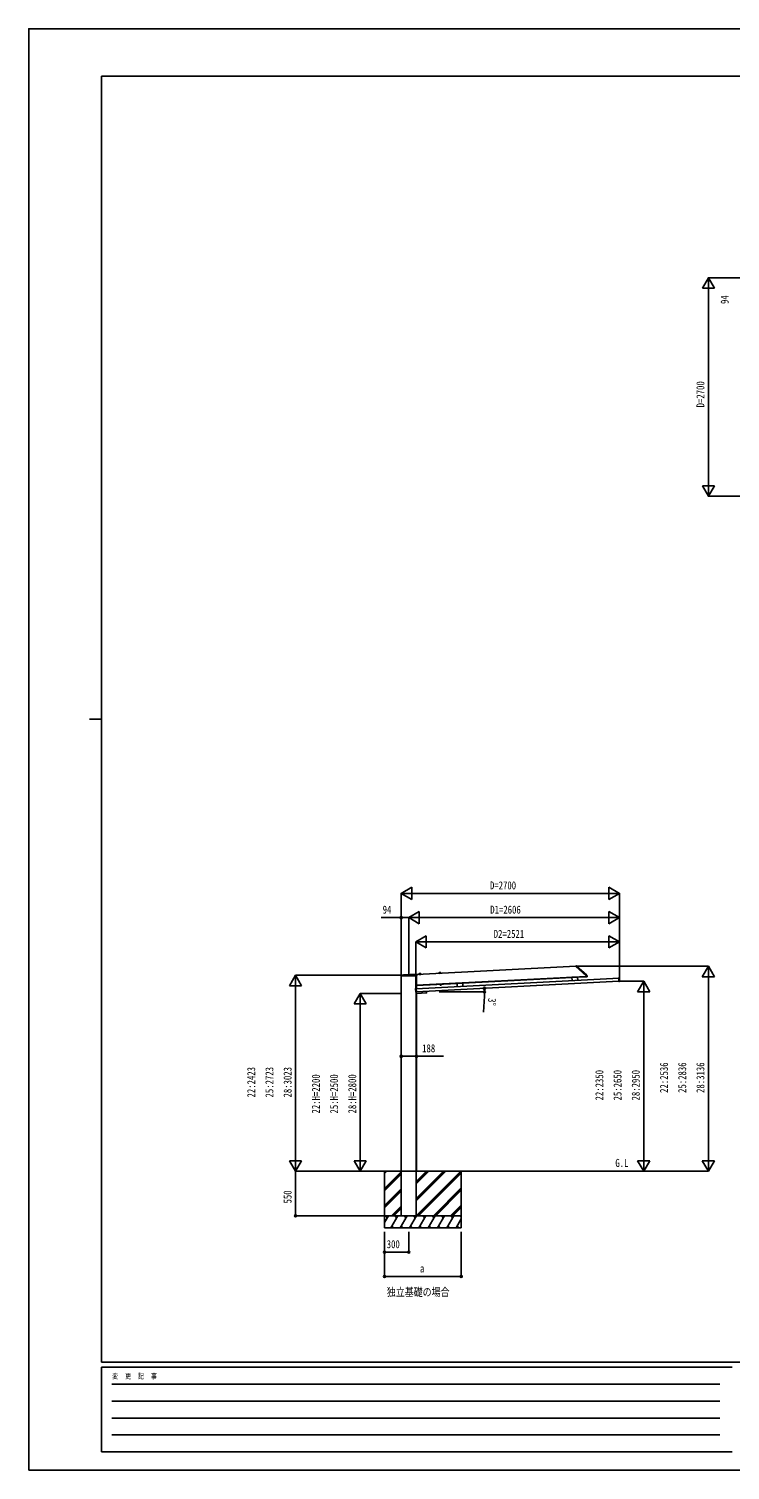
# Model space of a CAD drawing. Units: millimetres, scale not verified. Extents: x -12615 to 12615, y -8910 to 8910.
# Drawn here: x -12615 to -3938, y -8910 to 8910 of the extents above; entities that cross this region are included whole.
import ezdxf
from ezdxf.enums import TextEntityAlignment as Align

# ---------------------------------------------------------------- set-up
doc = ezdxf.new("R2010")
doc.units = ezdxf.units.MM
doc.header["$LTSCALE"] = 50
for name, color, linetype in [('0-2_USER1', 3, 'Continuous'), ('0-5_YKK_A1', 4, 'Continuous'), ('0-6_YKK_D', 6, 'Continuous'), ('0-7_YKK_ZWAK', 7, 'Continuous')]:
    doc.layers.add(name, color=color, linetype=linetype)
doc.styles.add('ＭＳ ゴシック', font='')
doc.styles.get('ＭＳ ゴシック').set_extended_font_data('MS Gothic')

msp = doc.modelspace()

# ---------------------------------------------------------------- linework, layer by layer
at = {"layer": '0-5_YKK_A1'}
for p, q in [((-8013.6, -2796.83), (-8013.53, -2788.98)), ((-8013.1, -2796.83), (-8013.6, -2796.83)), ((-7815.63, -2796.83), (-8013.1, -2796.83)), ((-8012.53, -2787.99), (-7817.02, -2787.99)), ((-8008.04, -5215), (-8008.04, -2796.83)), ((-7980.29, -2787.92), (-7818.05, -2779.42)), ((-7822.38, -2956.99), (-5310.11, -2825.33)), ((-7821.34, -2956.94), (-7821.34, -2796.83)), ((-7820.04, -2956.87), (-7820.04, -2796.83)), ((-7820.04, -2914.81), (-5718.75, -2804.69)), ((-7817.01, -2780.3), (-7816.03, -2788.88)), ((-7816.76, -2782.46), (-5848.99, -2679.33)), ((-7816.03, -2788.88), (-7816.03, -2788.9)), ((-7816.03, -2788.9), (-7815.13, -2796.83)), ((-7815.13, -2796.83), (-7815.63, -2796.83)), ((-7789.01, -2779.07), (-7789.02, -2780.6)), ((-7789.02, -2780.6), (-7765.05, -2779.35)), ((-7789.02, -2780.6), (-7765.05, -2779.35)), ((-7789, -2781), (-7789.02, -2780.6)), ((-7789, -2781), (-7765.03, -2779.75)), ((-7788.53, -2778.58), (-7765.75, -2777.38)), ((-7787.95, -2771.85), (-7788.01, -2778.55)), ((-7785.11, -2768.88), (-7770.17, -2768.1)), ((-7767.04, -2770.76), (-7766.28, -2777.41)), ((-7765.23, -2777.82), (-7765.05, -2779.35)), ((-7765.03, -2779.75), (-7765.05, -2779.35)), ((-7539.35, -2765.99), (-7539.36, -2767.52)), ((-7539.36, -2767.52), (-7515.4, -2766.26)), ((-7539.36, -2767.52), (-7515.4, -2766.26)), ((-7539.34, -2767.92), (-7539.36, -2767.52)), ((-7539.34, -2767.92), (-7515.38, -2766.66)), ((-7538.88, -2765.49), (-7516.09, -2764.3)), ((-7538.29, -2758.77), (-7538.35, -2765.46)), ((-7535.45, -2755.8), (-7520.52, -2755.02)), ((-7517.38, -2757.67), (-7516.62, -2764.32)), ((-7515.57, -2764.74), (-7515.4, -2766.26)), ((-7515.38, -2766.66), (-7515.4, -2766.26)), ((-7246.31, -2889.75), (-5896.74, -2819.02)), ((-5825.97, -2812.81), (-5896.87, -2816.53)), ((-5896.87, -2816.53), (-5894.81, -2855.97)), ((-5849.17, -2675.84), (-5841.57, -2675.91)), ((-5849.15, -2676.31), (-5849.17, -2675.84)), ((-5849.15, -2676.31), (-5848.85, -2681.93)), ((-5848.69, -2682.28), (-5719.2, -2798.87)), ((-5838.93, -2676.94), (-5711.07, -2792.06)), ((-5825.97, -2812.81), (-5823.9, -2852.26)), ((-5825.84, -2815.31), (-5718.49, -2809.68)), ((-5719.04, -2799.22), (-5718.95, -2800.82)), ((-5718.9, -2801.76), (-5718.95, -2800.82)), ((-5718.9, -2801.76), (-5711.27, -2801.83)), ((-5718.88, -2802.26), (-5718.9, -2801.76)), ((-5718.88, -2802.26), (-5718.49, -2809.68)), ((-5718.49, -2809.68), (-5710.88, -2809.28)), ((-5711.27, -2801.83), (-5709.86, -2801.84)), ((-5709.75, -2794.82), (-5709.43, -2800.91)), ((-5709.43, -2800.91), (-5709.36, -2802.31)), ((-5321.96, -2825.95), (-5316.79, -2825.68)), ((-5315.67, -2824.24), (-5316.87, -2824.3)), ((-5316.87, -2824.31), (-5316.87, -2824.3)), ((-5316.85, -2824.65), (-5316.87, -2824.31)), ((-5316.82, -2825.15), (-5316.85, -2824.65)), ((-5314.67, -2866.18), (-5316.82, -2825.15)), ((-5315.67, -2824.24), (-5315.67, -2824.24)), ((-5315.07, -2824.1), (-5309.18, -2823.79)), ((-5308.66, -2824.26), (-5306.46, -2866.21)), ((-7830.62, -2956.43), (-7828.43, -2998.38)), ((-7824.26, -2955.6), (-7830.15, -2955.91)), ((-7827.9, -2998.85), (-7822.01, -2998.54)), ((-7823.65, -2955.68), (-7822.46, -2955.62)), ((-7823.65, -2955.68), (-7823.65, -2955.68)), ((-7822.44, -2955.97), (-7822.46, -2955.62)), ((-7822.46, -2955.62), (-7822.46, -2955.62)), ((-7822.41, -2956.46), (-7822.44, -2955.97)), ((-7820.26, -2997.49), (-7822.41, -2956.46)), ((-7821.9, -2998.52), (-7821.01, -3015.5)), ((-7820.22, -2998.34), (-7821.42, -2998.4)), ((-7821.42, -2998.4), (-7821.42, -2998.4)), ((-7821.34, -5215), (-7821.34, -2998.4)), ((-7821.34, -3015), (-7821.04, -3015)), ((-7820.29, -2996.94), (-5314.7, -2865.62)), ((-7820.24, -2997.99), (-7820.26, -2997.49)), ((-7820.24, -2997.99), (-7820.22, -2998.34)), ((-7820.22, -2998.34), (-7820.22, -2998.34)), ((-7819.78, -2919.8), (-7820.04, -2914.85)), ((-7820.04, -5215), (-7820.04, -3016.45)), ((-7819.96, -3016.45), (-7695.63, -3009.93)), ((-7819.78, -2919.8), (-7317.21, -2893.47)), ((-7695.66, -2990.4), (-7694.69, -3008.88)), ((-7512.53, -2906.91), (-7527.52, -2907.69)), ((-7527.52, -2907.69), (-7527.26, -2912.6)), ((-7526.23, -2913.13), (-7527.26, -2912.6)), ((-7527.06, -2907.67), (-7527.15, -2906.07)), ((-7513.24, -2912.45), (-7526.23, -2913.13)), ((-7523.77, -2907.5), (-7523.51, -2912.41)), ((-7516.27, -2907.1), (-7516.02, -2912.02)), ((-7513.24, -2912.45), (-7512.27, -2911.82)), ((-7513.07, -2905.33), (-7512.98, -2906.93)), ((-7512.53, -2906.91), (-7512.27, -2911.82)), ((-7246.44, -2887.25), (-7317.34, -2890.97)), ((-7317.34, -2890.97), (-7315.27, -2930.41)), ((-7246.44, -2887.25), (-7244.37, -2926.7)), ((-5314.65, -2866.68), (-5314.67, -2866.18)), ((-5314.65, -2866.68), (-5314.63, -2867.02)), ((-5314.63, -2867.02), (-5313.43, -2866.96)), ((-5314.63, -2867.02), (-5314.63, -2867.02)), ((-5313.43, -2866.96), (-5313.43, -2866.96)), ((-5306.93, -2866.73), (-5312.82, -2867.04)), ((-9298.44, -5215), (-5011.63, -5215)), ((-8214.94, -5215), (-8214.94, -5915)), ((-8214.94, -5242.38), (-8187.56, -5215)), ((-8214.94, -5228.24), (-8201.7, -5215)), ((-8214.94, -5426.23), (-8008.94, -5220.23)), ((-8214.94, -5440.37), (-8008.94, -5234.37)), ((-8214.94, -5454.51), (-8008.94, -5248.51)), ((-8008.04, -5215), (-8008.04, -5765)), ((-7821.34, -5215), (-7821.34, -5765)), ((-7821.08, -5765), (-7271.08, -5215)), ((-7820.94, -5581.01), (-7454.93, -5215)), ((-7820.94, -5552.73), (-7483.21, -5215)), ((-7820.94, -5566.87), (-7469.07, -5215)), ((-7820.94, -5368.88), (-7667.06, -5215)), ((-7820.94, -5354.74), (-7681.2, -5215)), ((-7820.94, -5340.6), (-7695.34, -5215)), ((-7806.94, -5765), (-7264.94, -5223)), ((-7792.8, -5765), (-7264.94, -5237.15)), ((-7264.94, -5215), (-7264.94, -5915)), ((-8214.94, -5638.36), (-8008.94, -5432.36)), ((-8214.94, -5652.5), (-8008.94, -5446.5)), ((-8214.94, -5666.64), (-8008.94, -5460.65)), ((-7608.95, -5765), (-7264.94, -5420.99)), ((-7594.81, -5765), (-7264.94, -5435.14)), ((-7580.66, -5765), (-7264.94, -5449.28)), ((-8129.45, -5765), (-8008.94, -5644.49)), ((-8115.31, -5765), (-8008.94, -5658.63)), ((-8101.16, -5765), (-8008.94, -5672.78)), ((-7396.82, -5765), (-7264.94, -5633.12)), ((-7382.67, -5765), (-7264.94, -5647.27)), ((-7368.53, -5765), (-7264.94, -5661.41)), ((-7264.94, -5765), (-8214.94, -5765)), ((-8214.94, -5848.83), (-8166.54, -5765)), ((-8181.54, -5790.98), (-8196.54, -5765)), ((-8137.67, -5915), (-8051.07, -5765)), ((-8066.07, -5790.98), (-8081.07, -5765)), ((-8022.2, -5915), (-7935.6, -5765)), ((-8008.04, -5765), (-7821.34, -5765)), ((-7950.6, -5790.98), (-7965.6, -5765)), ((-7906.73, -5915), (-7820.13, -5765)), ((-7835.13, -5790.98), (-7850.13, -5765)), ((-7791.26, -5915), (-7704.66, -5765)), ((-7719.66, -5790.98), (-7734.66, -5765)), ((-7675.79, -5915), (-7589.19, -5765)), ((-7619.19, -5765), (-7604.19, -5790.98)), ((-7560.32, -5915), (-7473.72, -5765)), ((-7488.72, -5790.98), (-7503.72, -5765)), ((-7444.85, -5915), (-7358.25, -5765)), ((-7373.25, -5790.98), (-7388.25, -5765)), ((-7329.38, -5915), (-7264.94, -5803.38)), ((-7264.94, -5778.58), (-7272.78, -5765)), ((-8214.94, -5915), (-7264.94, -5915)), ((-8122.68, -5889.02), (-8107.68, -5915)), ((-8007.2, -5889.02), (-7992.2, -5915)), ((-7891.73, -5889.02), (-7876.74, -5915)), ((-7776.26, -5889.02), (-7761.27, -5915)), ((-7660.79, -5889.02), (-7645.8, -5915)), ((-7545.32, -5889.02), (-7530.33, -5915)), ((-7429.85, -5889.02), (-7414.86, -5915)), ((-7314.38, -5889.02), (-7299.38, -5915))]:
    msp.add_line(p, q, dxfattribs=at)
msp.add_lwpolyline([(-5709.36, -2802.31), (-5709, -2809.18), (-5710.88, -2809.28)], dxfattribs=at)
msp.add_lwpolyline([(-7528.68, -2904.55), (-7511.7, -2903.66), (-7511.62, -2905.26), (-7528.59, -2906.15)], close=True, dxfattribs=at)
for centre, radius, start, end in [((-8012.53, -2788.99), 1, 90, 176.5048), ((-8012.53, -2788.99), 1, 176.5048, 179.5), ((-7982.91, -2737.99), 50, 270, 273.00032), ((-7818, -2780.42), 1, 6.5, 93.00032), ((-7817.02, -2788.99), 1, 6.5, 90), ((-7788.51, -2779.07), 0.5, 93, 179.5), ((-7784.95, -2771.88), 3, 93, 179.5), ((-7770.02, -2771.1), 3, 6.5, 93), ((-7765.73, -2777.88), 0.5, 6.5, 93), ((-7538.85, -2765.99), 0.5, 93, 179.5), ((-7535.29, -2758.79), 3, 93, 179.5), ((-7520.36, -2758.01), 3, 6.5, 93), ((-7516.07, -2764.8), 0.5, 6.5, 93), ((-5848.35, -2681.91), 0.5, 183, 228), ((-5841.61, -2679.91), 4, 48, 89.5), ((-5719.54, -2799.24), 0.5, 3, 48), ((-5713.75, -2795.03), 4, 3, 48), ((-5709.86, -2802.34), 0.5, 3, 89.5), ((-5315.63, -2821.37), 2.86, 272.73957, 279.49104), ((-7824, -2952.83), 2.86, 266.50896, 273.26043), ((-7821.28, -3002.68), 4.28, 91.78658, 98.68179), ((-7820.02, -3015.45), 1, 183, 273), ((-7695.69, -3008.93), 1, 273, 3), ((-7525.53, -2909.77), 3.32, 238.61575, 307.38425), ((-7520.38, -2900.39), 12.42, 255.41205, 290.58795), ((-7514.29, -2909.18), 3.32, 238.61575, 307.38425), ((-5313.11, -2871.23), 4.28, 87.31821, 94.21342)]:
    msp.add_arc(centre, radius, start, end, dxfattribs=at)
for centre, major_axis, ratio, start_param, end_param in [((-5315.67, -2824.21), (0.599, 0.031), 0.061163, 4.71238898, 5.02268866), ((-5315.06, -2824.4), (0.016, -0.3), 0.998135, 3.14159265, 3.95507086), ((-5309.16, -2824.29), (0.336, 0.373), 0.99628, 5.49965061, 7.06672), ((-7830.12, -2956.41), (-0.373, 0.336), 0.99628, 5.49965061, 7.06672), ((-7827.93, -2998.35), (-0.336, -0.373), 0.99628, 5.49965061, 7.06672), ((-7824.24, -2955.9), (0.016, -0.3), 0.998135, 2.32811445, 3.14159265), ((-7823.66, -2955.64), (-0.599, -0.031), 0.061163, 1.26049665, 1.57079633), ((-7822.03, -2998.24), (0.016, -0.3), 0.998135, 0, 0.81334869), ((-5312.84, -2866.74), (0.016, -0.3), 0.998135, 5.46983661, 6.28318531), ((-5306.96, -2866.23), (0.373, -0.336), 0.99628, 5.49965061, 7.06672)]:
    msp.add_ellipse(centre, major_axis=major_axis, ratio=ratio, start_param=start_param, end_param=end_param, dxfattribs=at)
at = {"layer": '0-6_YKK_D'}
for p, q in [((-4207.72, 5831.66), (-4282.72, 5701.75)), ((-3657.72, 5831.66), (-4208.72, 5831.66)), ((-4207.72, 5831.66), (-4132.72, 5701.75)), ((-4207.72, 5831.66), (-4207.72, 5571.85)), ((-4282.72, 5701.75), (-4132.72, 5701.75)), ((-4207.72, 3281.66), (-4207.72, 5681.66)), ((-4207.72, 3131.66), (-4207.72, 3391.47)), ((-4207.72, 3131.66), (-4282.72, 3261.56)), ((-4132.72, 3261.56), (-4282.72, 3261.56)), ((-4207.72, 3131.66), (-4132.72, 3261.56)), ((-3657.72, 3131.66), (-4208.72, 3131.66)), ((-8008.04, -1778.91), (-7878.14, -1703.91)), ((-8008.04, -2781), (-8008.04, -1777.91)), ((-8008.04, -1778.91), (-7878.14, -1853.91)), ((-8008.04, -1778.91), (-7748.23, -1778.91)), ((-7878.14, -1853.91), (-7878.14, -1703.91)), ((-7858.04, -1778.91), (-5458.04, -1778.91)), ((-5308.04, -1778.91), (-5567.85, -1778.91)), ((-5308.04, -1778.91), (-5437.94, -1703.91)), ((-5437.94, -1703.91), (-5437.94, -1853.91)), ((-5308.04, -1778.91), (-5437.94, -1853.91)), ((-5308.04, -2863.8), (-5308.04, -1777.91)), ((-8008.04, -2791), (-8008.04, -2077.91)), ((-7914.04, -2078.91), (-7784.14, -2003.91)), ((-7914.04, -2788.5), (-7914.04, -2077.91)), ((-7914.04, -2788.5), (-7914.04, -2077.91)), ((-7914.04, -2078.91), (-7784.14, -2153.91)), ((-7914.04, -2078.91), (-7654.23, -2078.91)), ((-7784.14, -2153.91), (-7784.14, -2003.91)), ((-7764.04, -2078.91), (-5458.04, -2078.91)), ((-5308.04, -2078.91), (-5567.85, -2078.91)), ((-5308.04, -2078.91), (-5437.94, -2003.91)), ((-5437.94, -2003.91), (-5437.94, -2153.91)), ((-5308.04, -2078.91), (-5437.94, -2153.91)), ((-5308.04, -2863.8), (-5308.04, -2077.91)), ((-7829.04, -2378.91), (-7699.14, -2303.91)), ((-7699.14, -2453.91), (-7699.14, -2303.91)), ((-5308.04, -2378.91), (-5437.94, -2303.91)), ((-5437.94, -2303.91), (-5437.94, -2453.91)), ((-7829.04, -2956.84), (-7829.04, -2377.91)), ((-7829.04, -2378.91), (-7699.14, -2453.91)), ((-7829.04, -2378.91), (-7569.24, -2378.91)), ((-7679.04, -2378.91), (-5458.04, -2378.91)), ((-5308.04, -2378.91), (-5567.85, -2378.91)), ((-5308.04, -2378.91), (-5437.94, -2453.91)), ((-5308.04, -2863.8), (-5308.04, -2377.91)), ((-9314.94, -2792), (-9389.94, -2921.9)), ((-8009.04, -2792), (-9315.94, -2792)), ((-9314.94, -2792), (-9239.94, -2921.9)), ((-9314.94, -2792), (-9314.94, -3051.81)), ((-5840, -2678.91), (-4207.04, -2678.91)), ((-4208.04, -2678.91), (-4283.04, -2808.82)), ((-4283.04, -2808.82), (-4133.04, -2808.82)), ((-4208.04, -2678.91), (-4133.04, -2808.82)), ((-4208.04, -2678.91), (-4208.04, -2938.72)), ((-4208.04, -2828.91), (-4208.04, -5065)), ((-9389.94, -2921.9), (-9239.94, -2921.9)), ((-9314.94, -2942), (-9314.94, -5065)), ((-8514.94, -3015), (-8589.94, -3144.9)), ((-8009.04, -3015), (-8515.94, -3015)), ((-8514.94, -3015), (-8439.94, -3144.9)), ((-8514.94, -3015), (-8514.94, -3274.81)), ((-7536.65, -2996.99), (-6976.96, -2996.99)), ((-5307.02, -2865.27), (-5007.04, -2865.27)), ((-5008.04, -2865.27), (-5083.04, -2995.18)), ((-5083.04, -2995.18), (-4933.04, -2995.18)), ((-5008.04, -2865.27), (-4933.04, -2995.18)), ((-5008.04, -2865.27), (-5008.04, -3125.08)), ((-5008.04, -5065), (-5008.04, -3015.27)), ((-8589.94, -3144.9), (-8439.94, -3144.9)), ((-8514.94, -3165), (-8514.94, -5065)), ((-6979.51, -3047.97), (-6991.5, -3246.01)), ((-9314.94, -5215), (-9314.94, -4955.19)), ((-8514.94, -5215), (-8514.94, -4955.19)), ((-5008.04, -5215), (-5008.04, -4955.19)), ((-4208.04, -5215), (-4208.04, -4955.19)), ((-9314.94, -5215), (-9389.94, -5085.1)), ((-9239.94, -5085.1), (-9389.94, -5085.1)), ((-9314.94, -5215), (-9239.94, -5085.1)), ((-8514.94, -5215), (-8589.94, -5085.1)), ((-8439.94, -5085.1), (-8589.94, -5085.1)), ((-8514.94, -5215), (-8439.94, -5085.1)), ((-5008.04, -5215), (-5083.04, -5085.1)), ((-4933.04, -5085.1), (-5083.04, -5085.1)), ((-5008.04, -5215), (-4933.04, -5085.1)), ((-4208.04, -5215), (-4283.04, -5085.1)), ((-4133.04, -5085.1), (-4283.04, -5085.1)), ((-4208.04, -5215), (-4133.04, -5085.1)), ((-9299.44, -5215), (-9315.94, -5215)), ((-9314.94, -5215), (-9314.94, -5765)), ((-5010.63, -5215), (-5007.04, -5215)), ((-5010.63, -5215), (-4207.04, -5215)), ((-8215.94, -5765), (-9315.94, -5765)), ((-8214.94, -5965), (-8214.94, -6216)), ((-8214.94, -5965), (-8214.94, -6516)), ((-7914.94, -5965), (-7914.94, -6216)), ((-7264.94, -5965), (-7264.94, -6516)), ((-8214.94, -6215), (-7914.94, -6215)), ((-8214.94, -6515), (-7264.94, -6515))]:
    msp.add_line(p, q, dxfattribs=at)
for points in [[(-7914.04, -2078.91), (-8008.04, -2078.91), (-8257.44, -2078.91)], [(-8008.04, -3793.32), (-7820.04, -3793.32), (-7484.24, -3793.32)]]:
    msp.add_lwpolyline(points, dxfattribs=at)
for centre in [(-8008.04, -2078.91), (-6979.12, -2952.85), (-6977.96, -2996.99), (-8008.04, -3793.32), (-7820.04, -3793.32), (-9314.94, -5765), (-8214.94, -6215), (-7914.94, -6215), (-8214.94, -6515), (-7264.94, -6515)]:
    msp.add_circle(centre, 12.75, dxfattribs=at)
for start, end in [(356.53473, 0), (0, 3)]:
    msp.add_arc((-7821.34, -2996.99), 843.38, start, end, dxfattribs=at)
at = {"layer": '0-7_YKK_ZWAK'}
for p, q in [((11685.06, 8325), (-11714.94, 8325)), ((-11714.94, -7575), (-11714.94, 8325)), ((-11864.94, 375), (-11714.94, 375)), ((11685.06, -7575), (-11714.94, -7575)), ((-3914.94, -7635), (-11714.94, -7635)), ((-11714.94, -8685), (-11714.94, -7635)), ((-11587.44, -7845), (-4064.94, -7845)), ((-11587.44, -8055), (-4064.94, -8055)), ((-11587.44, -8265), (-4064.94, -8265)), ((-11587.44, -8475), (-4064.94, -8475)), ((-11714.94, -8685), (-3914.94, -8685))]:
    msp.add_line(p, q, dxfattribs=at)
msp.add_lwpolyline([(-12615, -8910), (12615, -8910), (12615, 8910), (-12615, 8910)], close=True, dxfattribs=at)

# ---------------------------------------------------------------- texts
at = {"layer": '0-2_USER1', "style": 'ＭＳ ゴシック', "width": 0.8}
for s, p in [('G.L', (-5358.93, -5190.24)), ('独立基礎の場合', (-8186.14, -6788))]:
    msp.add_text(s, height=98.97, dxfattribs=at).set_placement(p, align=Align.BOTTOM_LEFT)
at = {"layer": '0-6_YKK_D', "style": 'ＭＳ ゴシック', "width": 0.8}
for s, rotation, p in [('94', 90, (-3927.72, 5508.26)), ('D=2700', 90, (-4227.72, 4229.66)), ('3°', 266.535, (-6960.75, -3069.14)), ('22:2536', 90, (-4678.04, -4245.76)), ('25:2836', 90, (-4453.04, -4245.76)), ('28:3136', 90, (-4228.04, -4245.76)), ('22:2423', 90, (-9784.94, -4302.3)), ('25:2723', 90, (-9559.94, -4302.3)), ('28:3023', 90, (-9334.94, -4302.3)), ('22:H=2200', 90, (-8984.94, -4500.2)), ('25:H=2500', 90, (-8759.94, -4500.2)), ('28:H=2800', 90, (-8534.94, -4500.2)), ('22:2350', 90, (-5478.04, -4338.94)), ('25:2650', 90, (-5253.04, -4338.94)), ('28:2950', 90, (-5028.04, -4338.94)), ('550', 90, (-9334.94, -5612.4))]:
    msp.add_text(s, height=98.97, rotation=rotation, dxfattribs=at).set_placement(p, align=Align.BOTTOM_LEFT)
for s, p in [('D=2700', (-6910.04, -1758.91)), ('94', (-8237.44, -2058.91)), ('D1=2606', (-6906.24, -2058.91)), ('D2=2521', (-6863.74, -2358.91)), ('188', (-7749.04, -3773.32)), ('300', (-8187.34, -6195)), ('a', (-7775.94, -6495))]:
    msp.add_text(s, height=98.97, dxfattribs=at).set_placement(p, align=Align.BOTTOM_LEFT)
at = {"layer": '0-7_YKK_ZWAK', "style": 'ＭＳ ゴシック', "width": 0.8}
msp.add_text('変  更  記  事', height=65.98, dxfattribs=at).set_placement((-11583.93, -7800), align=Align.BOTTOM_LEFT)

doc.saveas('drawing.dxf')
